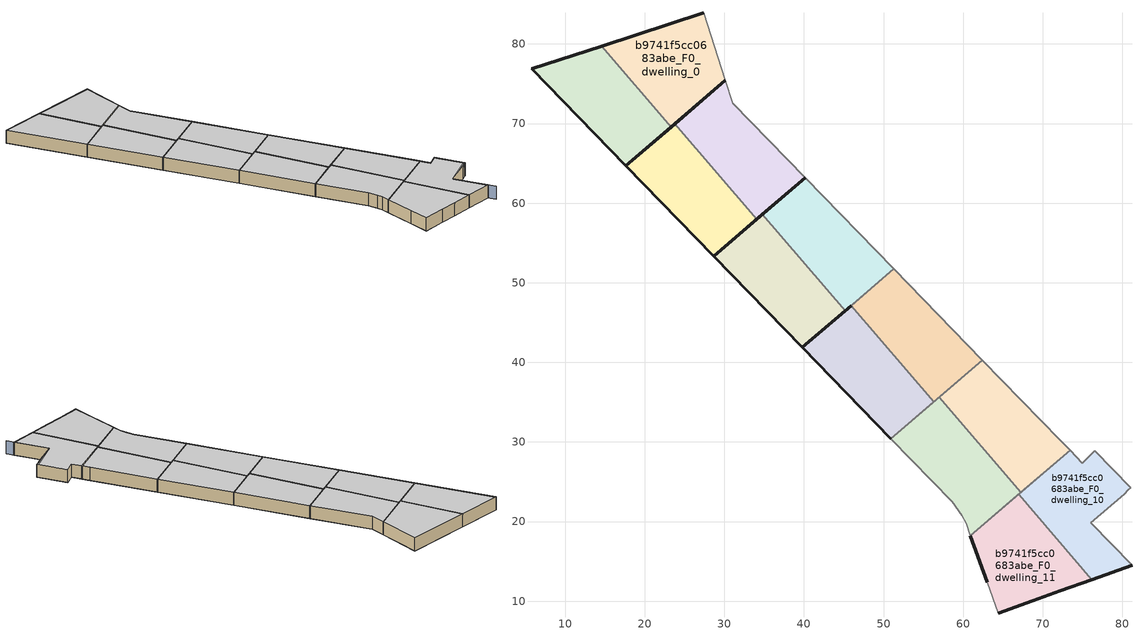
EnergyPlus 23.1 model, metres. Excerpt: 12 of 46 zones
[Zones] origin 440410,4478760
b9741f5cc0683abe_F0_dwelling_0
 floor ground (EU_floor_Construction): 30.15,75.43 27.4,83.93 14.57,79.73 23.3,69.55 z0
 wall outside (EU_wall_Construction): 14.57,79.73 27.4,83.93 / 30.15,75.43 23.3,69.55 z0:3
 wall to b9741f5cc0683abe_F0_dwelling_1 (EU_wall_Construction): 23.3,69.55 14.57,79.73 z0:3
 wall adiabatic (EU_wall_Construction): 27.4,83.93 30.15,75.43 z0:3
 ceiling to b9741f5cc0683abe_F1_dwelling_0 (EU_floor_Construction): 27.4,83.93 30.15,75.43 23.3,69.55 14.57,79.73 z3
b9741f5cc0683abe_F0_dwelling_1
 floor ground (EU_floor_Construction): 23.3,69.55 14.57,79.73 5.78,76.86 17.61,64.68 z0
 wall outside (EU_wall_Construction): 23.3,69.55 17.61,64.68 5.78,76.86 14.57,79.73 z0:3
 ceiling to b9741f5cc0683abe_F1_dwelling_1 (EU_floor_Construction): 14.57,79.73 23.3,69.55 17.61,64.68 5.78,76.86 z3
b9741f5cc0683abe_F0_dwelling_10
 floor ground (EU_floor_Construction): 81.21,14.53 76.05,19.84 80.25,23.46 80.77,23.97 81.09,24.26 76.55,28.93 74.96,27.35 73.43,28.96 66.96,23.41 76.15,12.7 z0
 wall outside (EU_wall_Construction): 81.21,14.53 76.15,12.7 z0:3
 wall adiabatic (EU_wall_Construction): 66.96,23.41 73.43,28.96 74.96,27.35 76.55,28.93 81.09,24.26 80.77,23.97 80.25,23.46 76.05,19.84 81.21,14.53 z0:3
 wall to b9741f5cc0683abe_F0_dwelling_11 (EU_wall_Construction): 76.15,12.7 66.96,23.41 z0:3
 ceiling to b9741f5cc0683abe_F1_dwelling_10 (EU_floor_Construction): 76.55,28.93 81.09,24.26 80.77,23.97 80.25,23.46 76.05,19.84 81.21,14.53 76.15,12.7 66.96,23.41 73.43,28.96 74.96,27.35 z3
b9741f5cc0683abe_F0_dwelling_11
 floor ground (EU_floor_Construction): 76.15,12.7 66.96,23.41 60.92,18.23 63,12.35 64.43,8.47 68.77,10.06 72.22,11.29 z0
 wall outside (EU_wall_Construction): 63,12.35 60.92,18.23 / 76.15,12.7 72.22,11.29 68.77,10.06 64.43,8.47 z0:3
 wall adiabatic (EU_wall_Construction): 64.43,8.47 63,12.35 / 60.92,18.23 66.96,23.41 z0:3
 ceiling to b9741f5cc0683abe_F1_dwelling_11 (EU_floor_Construction): 66.96,23.41 76.15,12.7 72.22,11.29 68.77,10.06 64.43,8.47 63,12.35 60.92,18.23 z3
b9741f5cc0683abe_F0_dwelling_2
 floor ground (EU_floor_Construction): 40.17,63.19 31.08,72.54 30.15,75.43 23.79,69.97 34.08,57.97 z0
 wall outside (EU_wall_Construction): 40.17,63.19 34.08,57.97 / 23.79,69.97 30.15,75.43 z0:3
 wall to b9741f5cc0683abe_F0_dwelling_3 (EU_wall_Construction): 34.08,57.97 23.79,69.97 z0:3
 wall adiabatic (EU_wall_Construction): 30.15,75.43 31.08,72.54 40.17,63.19 z0:3
 ceiling to b9741f5cc0683abe_F1_dwelling_2 (EU_floor_Construction): 31.08,72.54 40.17,63.19 34.08,57.97 23.79,69.97 30.15,75.43 z3
b9741f5cc0683abe_F0_dwelling_3
 floor ground (EU_floor_Construction): 34.08,57.97 23.79,69.97 17.61,64.68 28.66,53.32 z0
 wall outside (EU_wall_Construction): 34.08,57.97 28.66,53.32 17.61,64.68 23.79,69.97 z0:3
 ceiling to b9741f5cc0683abe_F1_dwelling_3 (EU_floor_Construction): 23.79,69.97 34.08,57.97 28.66,53.32 17.61,64.68 z3
b9741f5cc0683abe_F0_dwelling_4
 floor ground (EU_floor_Construction): 51.3,51.74 40.17,63.19 34.79,58.58 45.16,46.48 z0
 wall outside (EU_wall_Construction): 34.79,58.58 40.17,63.19 z0:3
 wall to b9741f5cc0683abe_F0_dwelling_5 (EU_wall_Construction): 45.16,46.48 34.79,58.58 z0:3
 wall adiabatic (EU_wall_Construction): 40.17,63.19 51.3,51.74 45.16,46.48 z0:3
 ceiling to b9741f5cc0683abe_F1_dwelling_4 (EU_floor_Construction): 40.17,63.19 51.3,51.74 45.16,46.48 34.79,58.58 z3
b9741f5cc0683abe_F0_dwelling_5
 floor ground (EU_floor_Construction): 45.16,46.48 34.79,58.58 28.66,53.32 39.79,41.87 z0
 wall outside (EU_wall_Construction): 45.16,46.48 39.79,41.87 28.66,53.32 34.79,58.58 z0:3
 ceiling to b9741f5cc0683abe_F1_dwelling_5 (EU_floor_Construction): 34.79,58.58 45.16,46.48 39.79,41.87 28.66,53.32 z3
b9741f5cc0683abe_F0_dwelling_6
 floor ground (EU_floor_Construction): 62.43,40.3 51.3,51.74 45.92,47.13 56.29,35.04 z0
 wall to b9741f5cc0683abe_F0_dwelling_7 (EU_wall_Construction): 56.29,35.04 45.92,47.13 z0:3
 wall adiabatic (EU_wall_Construction): 45.92,47.13 51.3,51.74 62.43,40.3 56.29,35.04 z0:3
 ceiling to b9741f5cc0683abe_F1_dwelling_6 (EU_floor_Construction): 51.3,51.74 62.43,40.3 56.29,35.04 45.92,47.13 z3
b9741f5cc0683abe_F0_dwelling_7
 floor ground (EU_floor_Construction): 56.29,35.04 45.92,47.13 39.79,41.87 50.91,30.42 z0
 wall outside (EU_wall_Construction): 50.91,30.42 39.79,41.87 45.92,47.13 z0:3
 wall adiabatic (EU_wall_Construction): 56.29,35.04 50.91,30.42 z0:3
 ceiling to b9741f5cc0683abe_F1_dwelling_7 (EU_floor_Construction): 45.92,47.13 56.29,35.04 50.91,30.42 39.79,41.87 z3
b9741f5cc0683abe_F0_dwelling_8
 floor ground (EU_floor_Construction): 73.43,28.96 72.22,30.23 62.43,40.3 56.99,35.63 67.26,23.66 z0
 wall adiabatic (EU_wall_Construction): 56.99,35.63 62.43,40.3 72.22,30.23 73.43,28.96 67.26,23.66 z0:3
 wall to b9741f5cc0683abe_F0_dwelling_9 (EU_wall_Construction): 67.26,23.66 56.99,35.63 z0:3
 ceiling to b9741f5cc0683abe_F1_dwelling_8 (EU_floor_Construction): 72.22,30.23 73.43,28.96 67.26,23.66 56.99,35.63 62.43,40.3 z3
b9741f5cc0683abe_F0_dwelling_9
 floor ground (EU_floor_Construction): 67.26,23.66 56.99,35.63 50.91,30.42 58.65,22.46 59.8,20.82 60.37,19.79 60.92,18.23 z0
 wall adiabatic (EU_wall_Construction): 67.26,23.66 60.92,18.23 60.37,19.79 59.8,20.82 58.65,22.46 50.91,30.42 56.99,35.63 z0:3
 ceiling to b9741f5cc0683abe_F1_dwelling_9 (EU_floor_Construction): 56.99,35.63 67.26,23.66 60.92,18.23 60.37,19.79 59.8,20.82 58.65,22.46 50.91,30.42 z3
shading: 82.37,13.33 76.05,19.84 / 76.05,19.84 80.54,24.21 z0:3
[Building]
EU S2 Campaign: North Axis=0; Terrain=City; Solar Distribution=FullExterior
[Site:Location]
Madrid: Latitude=40.5; Longitude=-3.5; Time Zone=1; Elevation=609
[SizingPeriod:WeatherFileDays]
AnnualSizingPeriod: Begin Month=1; Begin Day of Month=1; End Month=12; End Day of Month=31; Day of Week for Start Day=Monday; Use Weather File Daylight Saving Period=No; Use Weather File Rain and Snow Indicators=No
[MATERIAL]
EU_InternalMass_Material: Roughness=MediumRough; Thickness=0.1; Conductivity=1; Density=1800; Specific Heat=900; Thermal Absorptance=0.9; Solar Absorptance=0.7; Visible Absorptance=0.7
[MATERIAL:NOMASS] Roughness=MediumRough; Thermal Absorptance=0.9; Solar Absorptance=0.7; Visible Absorptance=0.7
Name | Thermal Resistance
EU_wall_NoMass | 1.60022
EU_floor_NoMass | 0.470652
[CONSTRUCTION]
EU_wall_Construction: EU_wall_NoMass
EU_floor_Construction: EU_floor_NoMass
EU_InternalMass_Construction: EU_InternalMass_Material
[ZONE] Type=1; Multiplier=1; Ceiling Height=autocalculate; Floor Area=autocalculate; Part of Total Floor Area=Yes
Name | Volume
b9741f5cc0683abe_F0_dwelling_0 | 362.435
b9741f5cc0683abe_F0_dwelling_1 | 362.438
b9741f5cc0683abe_F0_dwelling_10; b9741f5cc0683abe_F0_dwelling_2 | 362.42
b9741f5cc0683abe_F0_dwelling_11 | 362.431
b9741f5cc0683abe_F0_dwelling_3 | 362.428
b9741f5cc0683abe_F0_dwelling_4 | 362.417
b9741f5cc0683abe_F0_dwelling_5 | 362.427
b9741f5cc0683abe_F0_dwelling_6 | 362.421
b9741f5cc0683abe_F0_dwelling_7 | 362.413
b9741f5cc0683abe_F0_dwelling_8 | 362.452
b9741f5cc0683abe_F0_dwelling_9 | 362.418
[INTERNALMASS] Construction=EU_InternalMass_Construction
Name | Zone or ZoneList | Surface Area
b9741f5cc0683abe_F0_dwelling_0_EU_InternalMass | b9741f5cc0683abe_F0_dwelling_0 | 120.812
b9741f5cc0683abe_F0_dwelling_1_EU_InternalMass | b9741f5cc0683abe_F0_dwelling_1 | 120.812
b9741f5cc0683abe_F0_dwelling_2_EU_InternalMass | b9741f5cc0683abe_F0_dwelling_2 | 120.807
b9741f5cc0683abe_F0_dwelling_3_EU_InternalMass | b9741f5cc0683abe_F0_dwelling_3 | 120.809
b9741f5cc0683abe_F0_dwelling_4_EU_InternalMass | b9741f5cc0683abe_F0_dwelling_4 | 120.806
b9741f5cc0683abe_F0_dwelling_5_EU_InternalMass | b9741f5cc0683abe_F0_dwelling_5 | 120.809
b9741f5cc0683abe_F0_dwelling_6_EU_InternalMass | b9741f5cc0683abe_F0_dwelling_6 | 120.807
b9741f5cc0683abe_F0_dwelling_7_EU_InternalMass | b9741f5cc0683abe_F0_dwelling_7 | 120.804
b9741f5cc0683abe_F0_dwelling_8_EU_InternalMass | b9741f5cc0683abe_F0_dwelling_8 | 120.817
b9741f5cc0683abe_F0_dwelling_9_EU_InternalMass | b9741f5cc0683abe_F0_dwelling_9 | 120.806
b9741f5cc0683abe_F0_dwelling_10_EU_InternalMass | b9741f5cc0683abe_F0_dwelling_10 | 120.806
b9741f5cc0683abe_F0_dwelling_11_EU_InternalMass | b9741f5cc0683abe_F0_dwelling_11 | 120.81
[OTHEREQUIPMENT] Fuel Type=Electricity; Design Level Calculation Method=Watts/Area; Power per Zone Floor Area=1; Fraction Latent=0; Fraction Radiant=0; Fraction Lost=0; Carbon Dioxide Generation Rate=0; EndUse Subcategory=EU_Step8_InternalGains
Name | Zone or ZoneList or Space or SpaceList | Schedule
EU_Step8_InternalGain_b9741f5cc0683abe_F0_dwelling_0_f000 | b9741f5cc0683abe_F0_dwelling_0 | EU_Step8_GainSchedule_b9741f5cc0683abe_F0_dwelling_0_f000
EU_Step8_InternalGain_b9741f5cc0683abe_F0_dwelling_1_f000 | b9741f5cc0683abe_F0_dwelling_1 | EU_Step8_GainSchedule_b9741f5cc0683abe_F0_dwelling_1_f000
EU_Step8_InternalGain_b9741f5cc0683abe_F0_dwelling_2_f000 | b9741f5cc0683abe_F0_dwelling_2 | EU_Step8_GainSchedule_b9741f5cc0683abe_F0_dwelling_2_f000
EU_Step8_InternalGain_b9741f5cc0683abe_F0_dwelling_3_f000 | b9741f5cc0683abe_F0_dwelling_3 | EU_Step8_GainSchedule_b9741f5cc0683abe_F0_dwelling_3_f000
EU_Step8_InternalGain_b9741f5cc0683abe_F0_dwelling_4_f000 | b9741f5cc0683abe_F0_dwelling_4 | EU_Step8_GainSchedule_b9741f5cc0683abe_F0_dwelling_4_f000
EU_Step8_InternalGain_b9741f5cc0683abe_F0_dwelling_5_f000 | b9741f5cc0683abe_F0_dwelling_5 | EU_Step8_GainSchedule_b9741f5cc0683abe_F0_dwelling_5_f000
EU_Step8_InternalGain_b9741f5cc0683abe_F0_dwelling_6_f000 | b9741f5cc0683abe_F0_dwelling_6 | EU_Step8_GainSchedule_b9741f5cc0683abe_F0_dwelling_6_f000
EU_Step8_InternalGain_b9741f5cc0683abe_F0_dwelling_7_f000 | b9741f5cc0683abe_F0_dwelling_7 | EU_Step8_GainSchedule_b9741f5cc0683abe_F0_dwelling_7_f000
EU_Step8_InternalGain_b9741f5cc0683abe_F0_dwelling_8_f000 | b9741f5cc0683abe_F0_dwelling_8 | EU_Step8_GainSchedule_b9741f5cc0683abe_F0_dwelling_8_f000
EU_Step8_InternalGain_b9741f5cc0683abe_F0_dwelling_9_f000 | b9741f5cc0683abe_F0_dwelling_9 | EU_Step8_GainSchedule_b9741f5cc0683abe_F0_dwelling_9_f000
EU_Step8_InternalGain_b9741f5cc0683abe_F0_dwelling_10_f000 | b9741f5cc0683abe_F0_dwelling_10 | EU_Step8_GainSchedule_b9741f5cc0683abe_F0_dwelling_10_f000
EU_Step8_InternalGain_b9741f5cc0683abe_F0_dwelling_11_f000 | b9741f5cc0683abe_F0_dwelling_11 | EU_Step8_GainSchedule_b9741f5cc0683abe_F0_dwelling_11_f000
[ZONEVENTILATION:DESIGNFLOWRATE] Schedule=EU_AlwaysOn; Design Flow Rate Calculation Method=AirChanges/Hour; Air Changes per Hour=0.480704; Ventilation Type=Natural; Fan Pressure Rise=0; Fan Total Efficiency=1; Constant Term Coefficient=1; Temperature Term Coefficient=0; Velocity Term Coefficient=0; Velocity Squared Term Coefficient=0; Minimum Indoor Temperature=-100; Maximum Indoor Temperature=100; Delta Temperature=-100; Minimum Outdoor Temperature=-100; Maximum Outdoor Temperature=100; Maximum Wind Speed=40
Name | Zone or ZoneList or Space or SpaceList
EU_ConstantAir_b9741f5cc0683abe_F0_dwelling_0 | b9741f5cc0683abe_F0_dwelling_0
EU_ConstantAir_b9741f5cc0683abe_F0_dwelling_1 | b9741f5cc0683abe_F0_dwelling_1
EU_ConstantAir_b9741f5cc0683abe_F0_dwelling_2 | b9741f5cc0683abe_F0_dwelling_2
EU_ConstantAir_b9741f5cc0683abe_F0_dwelling_3 | b9741f5cc0683abe_F0_dwelling_3
EU_ConstantAir_b9741f5cc0683abe_F0_dwelling_4 | b9741f5cc0683abe_F0_dwelling_4
EU_ConstantAir_b9741f5cc0683abe_F0_dwelling_5 | b9741f5cc0683abe_F0_dwelling_5
EU_ConstantAir_b9741f5cc0683abe_F0_dwelling_6 | b9741f5cc0683abe_F0_dwelling_6
EU_ConstantAir_b9741f5cc0683abe_F0_dwelling_7 | b9741f5cc0683abe_F0_dwelling_7
EU_ConstantAir_b9741f5cc0683abe_F0_dwelling_8 | b9741f5cc0683abe_F0_dwelling_8
EU_ConstantAir_b9741f5cc0683abe_F0_dwelling_9 | b9741f5cc0683abe_F0_dwelling_9
EU_ConstantAir_b9741f5cc0683abe_F0_dwelling_10 | b9741f5cc0683abe_F0_dwelling_10
EU_ConstantAir_b9741f5cc0683abe_F0_dwelling_11 | b9741f5cc0683abe_F0_dwelling_11
[HVACTEMPLATE:THERMOSTAT] Constant Heating Setpoint=20; Constant Cooling Setpoint=50
EU_HeatOnly_b9741f5cc0683abe_F0_dwelling_0; EU_HeatOnly_b9741f5cc0683abe_F0_dwelling_1; EU_HeatOnly_b9741f5cc0683abe_F0_dwelling_2; EU_HeatOnly_b9741f5cc0683abe_F0_dwelling_3; EU_HeatOnly_b9741f5cc0683abe_F0_dwelling_4; EU_HeatOnly_b9741f5cc0683abe_F0_dwelling_5; EU_HeatOnly_b9741f5cc0683abe_F0_dwelling_6; EU_HeatOnly_b9741f5cc0683abe_F0_dwelling_7; EU_HeatOnly_b9741f5cc0683abe_F0_dwelling_8; EU_HeatOnly_b9741f5cc0683abe_F0_dwelling_9; EU_HeatOnly_b9741f5cc0683abe_F0_dwelling_10; EU_HeatOnly_b9741f5cc0683abe_F0_dwelling_11; EU_HeatOnly_b9741f5cc0683abe_F1_dwelling_0; EU_HeatOnly_b9741f5cc0683abe_F1_dwelling_1; EU_HeatOnly_b9741f5cc0683abe_F1_dwelling_2; EU_HeatOnly_b9741f5cc0683abe_F1_dwelling_3; EU_HeatOnly_b9741f5cc0683abe_F1_dwelling_4; EU_HeatOnly_b9741f5cc0683abe_F1_dwelling_5; EU_HeatOnly_b9741f5cc0683abe_F1_dwelling_6; EU_HeatOnly_b9741f5cc0683abe_F1_dwelling_7; EU_HeatOnly_b9741f5cc0683abe_F1_dwelling_8; EU_HeatOnly_b9741f5cc0683abe_F1_dwelling_9; EU_HeatOnly_b9741f5cc0683abe_F1_dwelling_10; EU_HeatOnly_b9741f5cc0683abe_F1_dwelling_11; EU_HeatOnly_b9741f5cc0683abe_F2_dwelling_0; EU_HeatOnly_b9741f5cc0683abe_F2_dwelling_1; EU_HeatOnly_b9741f5cc0683abe_F2_dwelling_2; EU_HeatOnly_b9741f5cc0683abe_F2_dwelling_3; EU_HeatOnly_b9741f5cc0683abe_F2_dwelling_4; EU_HeatOnly_b9741f5cc0683abe_F2_dwelling_5; EU_HeatOnly_b9741f5cc0683abe_F2_dwelling_6; EU_HeatOnly_b9741f5cc0683abe_F2_dwelling_7; EU_HeatOnly_b9741f5cc0683abe_F2_dwelling_8; EU_HeatOnly_b9741f5cc0683abe_F2_dwelling_9; EU_HeatOnly_b9741f5cc0683abe_F2_dwelling_10; EU_HeatOnly_b9741f5cc0683abe_F3_dwelling_0; EU_HeatOnly_b9741f5cc0683abe_F3_dwelling_1; EU_HeatOnly_b9741f5cc0683abe_F3_dwelling_2; EU_HeatOnly_b9741f5cc0683abe_F3_dwelling_3; EU_HeatOnly_b9741f5cc0683abe_F3_dwelling_4; EU_HeatOnly_b9741f5cc0683abe_F3_dwelling_5; EU_HeatOnly_b9741f5cc0683abe_F3_dwelling_6; EU_HeatOnly_b9741f5cc0683abe_F3_dwelling_7; EU_HeatOnly_b9741f5cc0683abe_F3_dwelling_8; EU_HeatOnly_b9741f5cc0683abe_F3_dwelling_9; EU_HeatOnly_b9741f5cc0683abe_F3_dwelling_10
[HVACTEMPLATE:ZONE:IDEALLOADSAIRSYSTEM] System Availability Schedule=EU_AlwaysOn; Maximum Heating Supply Air Temperature=50; Minimum Cooling Supply Air Temperature=13; Maximum Heating Supply Air Humidity Ratio=0.0156; Minimum Cooling Supply Air Humidity Ratio=0.0077; Heating Limit=NoLimit; Cooling Limit=NoLimit; Heating Availability Schedule=EU_AlwaysOn; Cooling Availability Schedule=EU_CoolingOff; Dehumidification Control Type=ConstantSensibleHeatRatio; Cooling Sensible Heat Ratio=0.7; Dehumidification Setpoint=60; Humidification Control Type=None; Humidification Setpoint=30; Outdoor Air Method=None; Outdoor Air Flow Rate per Person=0.00944; Outdoor Air Flow Rate per Zone Floor Area=0; Outdoor Air Flow Rate per Zone=0; Demand Controlled Ventilation Type=None; Outdoor Air Economizer Type=NoEconomizer; Heat Recovery Type=None; Sensible Heat Recovery Effectiveness=0.7; Latent Heat Recovery Effectiveness=0.65
Name | Template Thermostat
b9741f5cc0683abe_F0_dwelling_0 | EU_HeatOnly_b9741f5cc0683abe_F0_dwelling_0
b9741f5cc0683abe_F0_dwelling_1 | EU_HeatOnly_b9741f5cc0683abe_F0_dwelling_1
b9741f5cc0683abe_F0_dwelling_2 | EU_HeatOnly_b9741f5cc0683abe_F0_dwelling_2
b9741f5cc0683abe_F0_dwelling_3 | EU_HeatOnly_b9741f5cc0683abe_F0_dwelling_3
b9741f5cc0683abe_F0_dwelling_4 | EU_HeatOnly_b9741f5cc0683abe_F0_dwelling_4
b9741f5cc0683abe_F0_dwelling_5 | EU_HeatOnly_b9741f5cc0683abe_F0_dwelling_5
b9741f5cc0683abe_F0_dwelling_6 | EU_HeatOnly_b9741f5cc0683abe_F0_dwelling_6
b9741f5cc0683abe_F0_dwelling_7 | EU_HeatOnly_b9741f5cc0683abe_F0_dwelling_7
b9741f5cc0683abe_F0_dwelling_8 | EU_HeatOnly_b9741f5cc0683abe_F0_dwelling_8
b9741f5cc0683abe_F0_dwelling_9 | EU_HeatOnly_b9741f5cc0683abe_F0_dwelling_9
b9741f5cc0683abe_F0_dwelling_10 | EU_HeatOnly_b9741f5cc0683abe_F0_dwelling_10
b9741f5cc0683abe_F0_dwelling_11 | EU_HeatOnly_b9741f5cc0683abe_F0_dwelling_11
[SIZING:ZONE] Zone Cooling Design Supply Air Temperature Input Method=SupplyAirTemperature; Zone Cooling Design Supply Air Temperature=13; Zone Heating Design Supply Air Temperature Input Method=SupplyAirTemperature; Zone Heating Design Supply Air Temperature=50; Zone Cooling Design Supply Air Humidity Ratio=0.008; Zone Heating Design Supply Air Humidity Ratio=0.008; Cooling Design Air Flow Method=DesignDay; Cooling Design Air Flow Rate=0; Cooling Minimum Air Flow per Zone Floor Area=0.000762; Cooling Minimum Air Flow=0; Cooling Minimum Air Flow Fraction=0.2; Heating Design Air Flow Method=DesignDay; Heating Design Air Flow Rate=0; Heating Maximum Air Flow per Zone Floor Area=0.002032; Heating Maximum Air Flow=0.141576; Heating Maximum Air Flow Fraction=0.3; Account for Dedicated Outdoor Air System=No; Dedicated Outdoor Air System Control Strategy=NeutralSupplyAir; Dedicated Outdoor Air Low Setpoint Temperature for Design=autosize; Dedicated Outdoor Air High Setpoint Temperature for Design=autosize; Zone Load Sizing Method=Sensible Load Only No Latent Load; Zone Latent Cooling Design Supply Air Humidity Ratio Input Method=HumidityRatioDifference; Zone Cooling Design Supply Air Humidity Ratio Difference=0.005; Zone Latent Heating Design Supply Air Humidity Ratio Input Method=HumidityRatioDifference; Zone Humidification Design Supply Air Humidity Ratio Difference=0.005
b9741f5cc0683abe_F0_dwelling_0; b9741f5cc0683abe_F0_dwelling_1; b9741f5cc0683abe_F0_dwelling_2; b9741f5cc0683abe_F0_dwelling_3; b9741f5cc0683abe_F0_dwelling_4; b9741f5cc0683abe_F0_dwelling_5; b9741f5cc0683abe_F0_dwelling_6; b9741f5cc0683abe_F0_dwelling_7; b9741f5cc0683abe_F0_dwelling_8; b9741f5cc0683abe_F0_dwelling_9; b9741f5cc0683abe_F0_dwelling_10; b9741f5cc0683abe_F0_dwelling_11
[SCHEDULE:CONSTANT]
Name | Hourly Value
EU_AlwaysOn | 1
EU_CoolingOff | 0
[SCHEDULE:FILE] Column Number=1; Rows to Skip at Top=0; Number of Hours of Data=8760; Column Separator=Comma; Interpolate to Timestep=No; Minutes per Item=60; Adjust Schedule for Daylight Savings=Yes
Name | File
EU_Step8_GainSchedule_b9741f5cc0683abe_F0_dwelling_0_f000 | ../../schedules/b9741f5cc0683abe/b9741f5cc0683abe_F0_dwelling_0_f000_gain.csv
EU_Step8_GainSchedule_b9741f5cc0683abe_F0_dwelling_1_f000 | ../../schedules/b9741f5cc0683abe/b9741f5cc0683abe_F0_dwelling_1_f000_gain.csv
EU_Step8_GainSchedule_b9741f5cc0683abe_F0_dwelling_2_f000 | ../../schedules/b9741f5cc0683abe/b9741f5cc0683abe_F0_dwelling_2_f000_gain.csv
EU_Step8_GainSchedule_b9741f5cc0683abe_F0_dwelling_3_f000 | ../../schedules/b9741f5cc0683abe/b9741f5cc0683abe_F0_dwelling_3_f000_gain.csv
EU_Step8_GainSchedule_b9741f5cc0683abe_F0_dwelling_4_f000 | ../../schedules/b9741f5cc0683abe/b9741f5cc0683abe_F0_dwelling_4_f000_gain.csv
EU_Step8_GainSchedule_b9741f5cc0683abe_F0_dwelling_5_f000 | ../../schedules/b9741f5cc0683abe/b9741f5cc0683abe_F0_dwelling_5_f000_gain.csv
EU_Step8_GainSchedule_b9741f5cc0683abe_F0_dwelling_6_f000 | ../../schedules/b9741f5cc0683abe/b9741f5cc0683abe_F0_dwelling_6_f000_gain.csv
EU_Step8_GainSchedule_b9741f5cc0683abe_F0_dwelling_7_f000 | ../../schedules/b9741f5cc0683abe/b9741f5cc0683abe_F0_dwelling_7_f000_gain.csv
EU_Step8_GainSchedule_b9741f5cc0683abe_F0_dwelling_8_f000 | ../../schedules/b9741f5cc0683abe/b9741f5cc0683abe_F0_dwelling_8_f000_gain.csv
EU_Step8_GainSchedule_b9741f5cc0683abe_F0_dwelling_9_f000 | ../../schedules/b9741f5cc0683abe/b9741f5cc0683abe_F0_dwelling_9_f000_gain.csv
EU_Step8_GainSchedule_b9741f5cc0683abe_F0_dwelling_10_f000 | ../../schedules/b9741f5cc0683abe/b9741f5cc0683abe_F0_dwelling_10_f000_gain.csv
EU_Step8_GainSchedule_b9741f5cc0683abe_F0_dwelling_11_f000 | ../../schedules/b9741f5cc0683abe/b9741f5cc0683abe_F0_dwelling_11_f000_gain.csv
